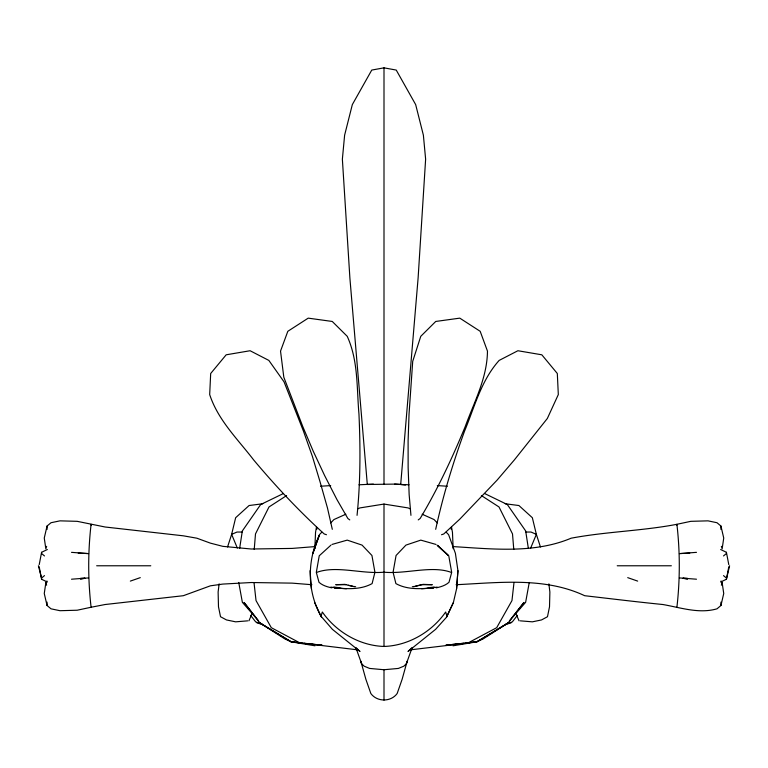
<?xml version="1.0" encoding="UTF-8"?>
<svg xmlns="http://www.w3.org/2000/svg" width="768" height="768" viewBox="0 0 768 768"><rect width="100%" height="100%" fill="white"/><g stroke="black" fill="none" stroke-linecap="round" stroke-linejoin="round"><path stroke-width="1.15" d="M47.05 529.43L47.05 526.061L51.005 522.73L59.981 520.848L77.184 521.328L105.11 527.002L183.322 535.814L196.858 538.195L210.403 543.139L222.835 546.346L251.242 549.005L292.128 548.419L315.398 546.566M720.95 602.122L720.95 605.491L716.995 608.822C698.986 614.026 680.669 607.622 662.89 604.522C636.787 601.91 610.742 598.714 584.678 595.709C544.618 576.835 498.931 582.672 456.096 584.717M314.832 548.736L315.542 532.32L316.464 527.146L316.838 529.219M47.366 549.514L41.587 552.298L41.558 553.478L44.486 555.946M720.634 582.038L726.413 579.254L729.6 565.776M46.963 581.021L45.84 582.749L44.266 593.52L47.05 605.491L51.005 608.822L59.981 610.704L77.184 610.224L91.094 607.248C87.917 579.734 87.917 551.818 91.094 524.304L91.21 525.302M321.84 532.157L319.411 534.682L312.922 553.267L319.277 535.478C306.941 560.678 307.181 591.696 321.005 616.234L332.419 629.357L359.981 651.485L355.805 647.472L361.613 663.706L364.099 666.154L369.6 668.429L384 669.734L398.4 668.429L403.901 666.154L406.387 663.706L412.195 647.472L408.019 651.485L435.581 629.357L446.496 617.242L453.379 602.563L456.576 588.835L457.939 570.701L455.395 553.286L448.589 534.682L446.16 532.157M456.576 588.835L457.939 570.701M254.227 549.446L255.494 533.914L269.002 506.957L286.598 495.59M721.363 546.336L722.16 548.803L723.734 538.032L720.95 526.061L716.995 522.73L708.019 520.848L690.816 521.328L676.906 524.304C680.083 551.818 680.083 579.734 676.906 607.248M357.053 515.347C360.499 481.747 360.49 447.898 358.963 414.182C356.659 387.955 358.378 360.874 347.232 336.317L332.256 321.456L308.218 318.144L287.818 331.306L280.531 351.11L283.814 377.203L302.803 426.634L313.21 451.152L324.576 475.459L336.931 499.546L347.866 518.506L349.766 519.898M513.965 582.797L511.968 600.586L496.685 627.696L467.952 642.989L410.006 649.891M676.79 525.302L676.906 524.304C641.971 530.995 606.115 531.59 571.142 538.195C533.808 553.901 491.962 548.909 452.602 546.566M219.12 583.872L218.122 592.013L218.486 606.778L220.522 616.723L226.483 619.939L235.642 621.83L247.67 620.842M239.626 548.506L242.333 530.947L260.659 504.557L283.258 493.594M46.637 546.336L45.84 548.803L44.266 538.032L47.05 526.061M721.363 585.216L722.16 582.749L721.037 581.021M451.162 529.219L451.536 527.146L452.458 532.32L453.168 548.736M529.267 582.432L525.629 602.323L509.53 620.774L523.939 602.467L507.965 623.059L476.851 641.808L453.005 645.802M39.216 564.653L41.587 552.298M726.413 579.254L728.784 566.899M321.005 616.234L322.33 612.01C336.211 631.949 359.578 645.667 384 646.454C408.422 645.667 431.789 631.949 445.67 612.01L446.995 616.234M435.696 529.325C442.934 495.965 452.88 463.21 464.544 431.146C474.634 406.819 481.142 380.477 499.152 360.413L517.901 350.736L541.824 354.806L557.318 373.498L558.317 394.57L547.344 418.474L514.368 459.907L497.069 480.163L459.821 519.13L443.76 533.981L441.533 534.73M720.95 605.491L723.734 593.52L722.16 582.749M406.387 663.706L407.194 661.133L402.106 679.363L397.152 693.533C390.874 702.125 377.126 702.125 370.848 693.533L365.894 679.363L360.806 661.133L361.613 663.706M227.558 546.95L231.638 534.355L235.651 517.718L249.091 505.526L262.762 503.76M530.678 548.054L536.362 534.355L532.349 517.718L518.909 505.526L505.238 503.76M248.928 620.832L252.49 612.749M446.496 617.242L453.379 602.563M517.421 615.312L512.294 621.917L506.995 623.51M330.73 522.912L333.955 519.542L345.84 514.224M47.366 582.038L41.587 579.254L41.558 578.074L44.486 575.606M723.514 555.946L726.442 553.478L726.413 552.298L720.634 549.514M418.234 519.898L420.134 518.506C437.683 489.206 452.189 458.189 465.197 426.634C474.192 401.885 487.19 378.067 487.469 351.11L480.182 331.306L459.782 318.144L435.744 321.456L420.768 336.317L412.714 361.354L409.037 414.182L408.106 440.803L408.134 467.635L409.152 494.678L410.947 515.347M330.97 545.117L319.238 555.802L316.31 572.39L319.008 582.298C322.474 585.456 327.302 586.934 331.843 587.856M357.715 508.896L359.875 507.926L384 504.067L408.125 507.926L410.285 508.896M130.339 581.107L140.285 577.642M332.064 544.426L347.213 540.125L362.045 545.098L371.933 555.485L374.928 572.266L372.106 583.603C361.344 589.565 348.49 589.075 336.614 587.971M504.499 624.73L510.979 622.944M80.621 579.331L85.027 578.198L80.496 578.362M436.157 587.856C440.698 586.934 445.526 585.456 448.992 582.298L451.69 572.39L448.762 555.802L437.03 545.117M413.712 586.723L421.91 584.707L432.259 584.707L423.101 584.352L415.373 586.224M91.094 607.248L105.11 604.522L183.322 595.709L210.403 585.821L222.835 584.074L251.242 582.528L292.128 583.133L311.904 584.717M409.037 484.781L400.694 484.483L418.118 277.939L425.626 159.168L423.379 135.178L415.67 104.602L396.24 70.07L384 67.843L371.76 70.07L352.33 104.602L344.621 135.178L342.374 159.168L349.882 277.939L367.306 484.483L394.608 484.109L405.542 484.742L394.608 484.109M412.32 586.742L414.355 586.397M434.87 587.443L437.194 587.098M320.534 486.23L330.691 485.597M456.595 644.035L445.862 645.206L476.851 641.808L483.091 638.938L507.965 623.059L476.851 641.808L466.128 642.989M458.976 643.776L463.738 643.248M316.934 572.323C336.25 565.229 361.882 574.224 384 572.198C406.118 574.224 431.75 565.229 451.066 572.323M431.386 587.971C419.51 589.075 406.656 589.565 395.894 583.603L393.072 572.266L396.067 555.485L405.955 545.098L420.787 540.125L435.936 544.426M680.582 553.536L689.77 553.104M71.51 579.206L88.608 577.92M679.392 553.632L696.49 552.346M426.691 588.422L433.776 587.923L421.584 588.758M373.392 484.109L358.963 484.781M242.064 532.042L236.995 532.042L231.638 534.355L237.322 548.054M525.936 532.042L531.005 532.042L536.362 534.355L540.442 546.95M96.653 565.776L150.778 565.776M617.222 565.776L671.347 565.776M346.09 584.707L335.741 584.707L344.899 584.352L354.288 586.723M437.309 485.597L447.466 486.23M78.23 553.104L87.418 553.536M687.504 578.362L682.973 578.198L687.379 579.331M346.416 588.758L334.224 587.923L341.309 588.422M357.994 649.891L291.149 641.808L284.909 638.938L260.035 623.059L244.061 602.467L258.47 620.774L242.371 602.323L238.733 582.432M679.392 577.92L696.49 579.206M71.51 552.346L88.608 553.632M520.33 620.842L532.358 621.83L541.517 619.939L547.478 616.723L549.514 606.778L549.878 592.013L548.88 583.872M301.872 642.989L291.149 641.808L260.035 623.059L291.149 641.808L314.995 645.802M304.262 643.248L309.024 643.776M311.405 644.035L322.138 645.206L300.048 642.989L271.315 627.696L256.032 600.586L254.035 582.797M330.806 587.098L333.13 587.443M353.645 586.397L355.68 586.742M348.259 585.312L352.627 586.224M257.021 622.944L263.501 624.73M261.005 623.51L255.706 621.917L250.579 615.312M326.467 534.73L324.24 533.981C298.973 511.027 275.568 486.038 253.632 459.907C237.61 439.008 218.054 420.202 209.683 394.57L210.682 373.498L226.176 354.806L250.099 350.736L268.848 360.413L284.054 381.869L303.456 431.146L312.346 456.25L320.112 482.006L327.475 507.994L332.304 529.325M627.715 577.642L637.661 581.107M422.16 514.224L434.045 519.542L437.27 522.912M484.742 493.594L507.341 504.557L525.667 530.947L528.374 548.506M481.402 495.59L498.998 506.957L512.506 533.914L513.773 549.446M723.514 575.606L726.442 578.074M45.84 582.749L46.637 585.216M314.621 602.563L321.504 617.242M515.51 612.749L519.072 620.832M38.4 565.776L41.558 578.074M726.413 552.298L728.784 564.653M39.216 566.899L41.587 579.254M310.061 570.701L311.424 588.835M720.95 526.061L720.95 529.43M47.05 605.491L47.05 602.122M384 67.843L384 484.109M384 504.067L384 646.454M384 669.734L384 700.157M433.334 587.328L428.333 587.664L434.746 587.338L433.334 587.328M334.666 587.328L333.254 587.338L339.667 587.664L334.666 587.328M447.37 554.621L437.76 545.549L448.022 555.254L447.37 554.621"/></g></svg>
